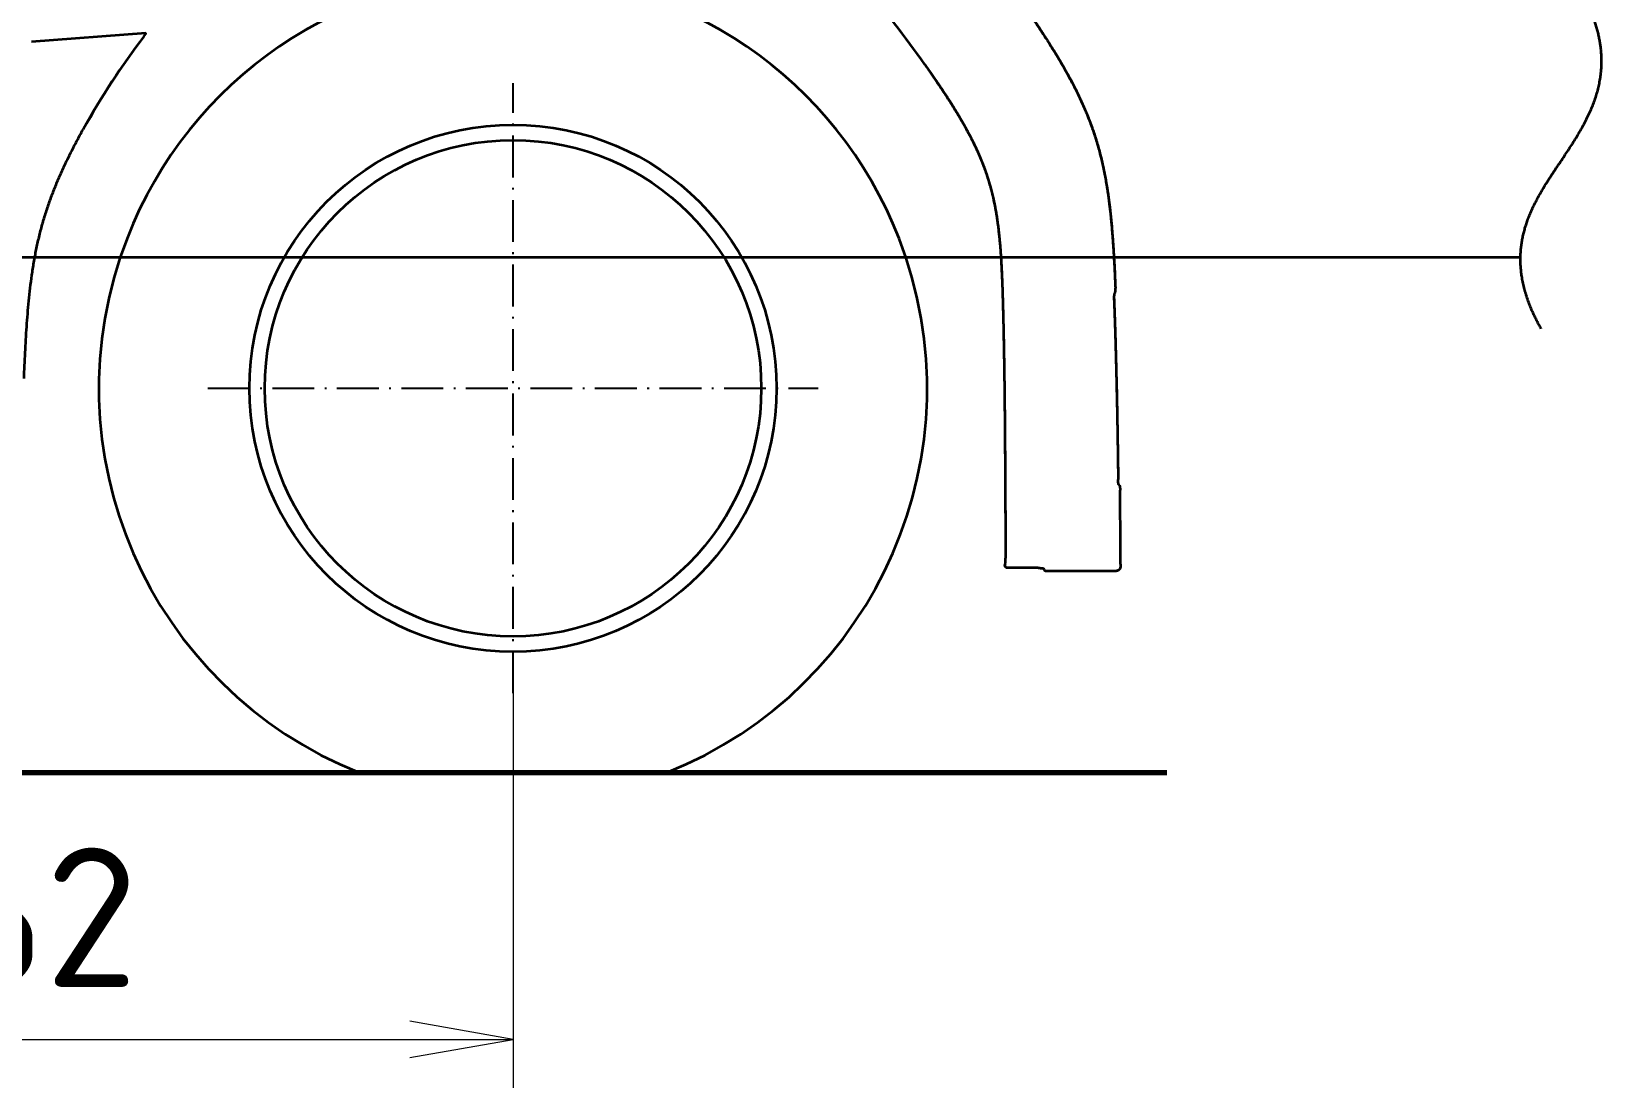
# Model space of a CAD drawing. Header units: millimetres. Extents: x 120 to 10915, y 515 to 8014.
# Drawn here: x 8479.4 to 8929.7, y 6724.5 to 7024.9 of the extents above; entities that cross this region are included whole.
import ezdxf
from ezdxf.enums import TextEntityAlignment as Align

# ---------------------------------------------------------------- set-up
doc = ezdxf.new("R2010")
doc.units = ezdxf.units.MM
doc.linetypes.add('DASHDOT', pattern=[18.5, 12, -3, 0.5, -3])
doc.layers.get('0').update_dxf_attribs({"lineweight": 13})
doc.layers.add('201_Dimensions', color=7, linetype='Continuous', lineweight=13)
doc.styles.get("Standard").update_dxf_attribs({"font": 'isocp.shx'})

# ---------------------------------------------------------------- blocks, each defined once
blk = doc.blocks.new('BLOCK14')
at = {"layer": '201_Dimensions', "color": 2, "lineweight": 18}
for p, q in [((8292.5, 3172.5), (8292.5, 2833.721191)), ((8617.5, 2935), (8617.5, 2833.721191)), ((8292.5, 2835.721191), (8617.5, 2835.721191))]:
    blk.add_line(p, q, dxfattribs=at)
for points in [[(8322.043945, 2840.930664), (8292.5, 2835.721191), (8322.043945, 2830.511719)], [(8587.956055, 2830.511719), (8617.5, 2835.721191), (8587.956055, 2840.930664)]]:
    blk.add_lwpolyline(points, dxfattribs=at)
at = {"layer": '201_Dimensions', "color": 2, "lineweight": 18, "width": 0.780405}
blk.add_text('L062', height=40, dxfattribs=at).set_placement((8400, 2850.721191), (8510, 2850.721191), align=Align.FIT)
blk = doc.blocks.new('BLOCK15')
at = {"layer": '201_Dimensions', "color": 2, "lineweight": 18}
blk.add_line((8617.5, 2935), (8617.5, 2760.569092), dxfattribs=at)
blk = doc.blocks.new('2903066')
at = {"layer": '201_Dimensions', "color": 3, "lineweight": 35}
for p, q in [((8479.39, 3122.01), (8512.23, 3124.46)), ((8511.64, 3123.42), (8511.71, 3123.51)), ((8511.64, 3123.42), (8511.71, 3123.51)), ((8735.58, 3115.39), (8735.58, 3115.39)), ((8735.58, 3115.39), (8735.58, 3115.39)), ((8906.4, 3060), (8359.76, 3060)), ((8790.08, 3049.78), (8789.91, 3049.65)), ((8790.23, 3051.25), (8790.23, 3051.25)), ((8757.97, 3046.15), (8757.97, 3046.15)), ((8757.97, 3046.15), (8757.97, 3046.15)), ((8789.83, 3048.13), (8789.87, 3047.26)), ((8789.83, 3048.13), (8789.83, 3048.13)), ((8789.84, 3048.13), (8789.87, 3047.26)), ((8758.63, 2994.89), (8758.63, 2994.89)), ((8758.63, 2994.89), (8758.63, 2994.89)), ((8758.63, 2994.89), (8758.63, 2994.89)), ((8791.02, 2996.38), (8791.02, 2996.38)), ((8791.18, 2994.85), (8791.35, 2994.73)), ((8791.58, 2993.26), (8791.57, 2993.26)), ((8758.7, 2972.26), (8758.71, 2972.28)), ((8758.74, 2973.75), (8758.74, 2973.75)), ((8791.72, 2972.06), (8791.72, 2972.06)), ((8758.56, 2971.62), (8758.56, 2971.62)), ((8768.13, 2970.96), (8759.61, 2970.96)), ((8768.13, 2970.96), (8759.61, 2970.96)), ((8789.72, 2970.04), (8770.72, 2970.04)), ((8770.72, 2970.03), (8770.72, 2970.04)), ((8789.72, 2970.03), (8770.72, 2970.03))]:
    blk.add_line(p, q, dxfattribs=at)
at = {"layer": '201_Dimensions', "color": 2, "linetype": 'DASHDOT', "lineweight": 25}
for p, q in [((8617.5, 2935), (8617.5, 3110)), ((8530, 3022.5), (8705, 3022.5))]:
    blk.add_line(p, q, dxfattribs=at)
at = {"layer": '201_Dimensions', "color": 150, "lineweight": 70}
blk.add_line((8430, 2912.25), (8805, 2912.25), dxfattribs=at)
at = {"layer": '201_Dimensions', "color": 3, "lineweight": 35}
for radius in [75.59, 71.19]:
    blk.add_circle((8617.5, 3022.5), radius, dxfattribs=at)
for centre, radius, start, end in [((8617.5, 3022.5), 118.75, 21.2295, 158.7705), ((8428.07, 2898.01), 376.58, 35.2572, 39.6984), ((8617.5, 3022.5), 118.75, 158.7705, 248.19), ((8617.5, 3022.5), 118.75, 291.81, 21.2295), ((5863.47, 2962.07), 2928.27, 0.1954, 0.61016), ((5863.31, 2962.08), 2928.43, 0.19521, 0.60999), ((8759.04, 2971.71), 0.487, 162.1809, 189.7233), ((8759.04, 2971.7), 0.49, 162.1759, 189.7253), ((8694.17, 2992.54), 67.64, 342.1963, 342.5549), ((8811.47, 2994.53), 48.1, 209.5882, 210.4138)]:
    blk.add_arc(centre, radius, start, end, dxfattribs=at)
for centre, major_axis, ratio, start_param, end_param in [((20515.8, -7359.12), (11995.12, -10493.61), 0.115353, 3.14936, 3.16653), ((18125.61, -5276.12), (9604.86, -8410.68), 0.128877, 3.150332, 3.169517), ((8768.13, 2971.09), (0, -0.125), 0.001622, 0.000007, 0.15876)]:
    blk.add_ellipse(centre, major_axis=major_axis, ratio=ratio, start_param=start_param, end_param=end_param, dxfattribs=at)
at = {"layer": '201_Dimensions', "color": 2, "lineweight": 35}
blk.add_open_spline([(8912.33, 3039.58), (8908.44, 3046.47), (8906.15, 3053.03), (8905.48, 3059.26), (8907.35, 3071.22), (8913.97, 3082.2), (8918.05, 3087.61), (8927.3, 3100.86), (8931.56, 3115.11), (8930.65, 3124.17), (8926.32, 3133.93), (8918.58, 3144.37)], degree=5, knots=[0, 0, 0, 0, 0, 0, 31.478481, 31.478481, 31.478481, 63.793568, 63.793568, 63.793568, 109.881591, 109.881591, 109.881591, 109.881591, 109.881591, 109.881591], dxfattribs=at)
at = {"layer": '201_Dimensions', "color": 3, "lineweight": 35}
for points, degree, knots in [([(8762.65, 3134.19), (8764.93, 3130.98), (8767.17, 3127.73), (8769.36, 3124.45), (8772.59, 3119.41), (8775.61, 3114.24), (8776.61, 3112.46), (8778.23, 3109.44), (8779.74, 3106.38), (8780.32, 3105.13), (8781.53, 3102.46), (8782.63, 3099.73), (8783.19, 3098.27), (8784.33, 3095.05), (8785.31, 3091.78), (8785.79, 3090), (8786.59, 3086.75), (8787.25, 3083.48), (8787.51, 3082), (8788.15, 3078.16), (8788.64, 3074.29), (8788.9, 3071.9), (8789.35, 3067.04), (8789.69, 3062.16), (8789.83, 3059.68), (8790, 3056.51), (8790.14, 3053.33), (8790.17, 3052.64), (8790.2, 3051.95), (8790.23, 3051.25)], 5, [0, 0, 0, 0, 0, 0, 111.400981, 111.400981, 111.400981, 169.251758, 169.251758, 169.251758, 208.053018, 208.053018, 208.053018, 252.273402, 252.273402, 252.273402, 304.513048, 304.513048, 304.513048, 346.76013, 346.76013, 346.76013, 414.683543, 414.683543, 414.683543, 484.937513, 484.937513, 484.937513, 504.57206, 504.57206, 504.57206, 504.57206, 504.57206, 504.57206]), ([(8762.65, 3134.19), (8763.37, 3133.18), (8764.79, 3131.15), (8766.9, 3128.09), (8768.96, 3124.99), (8770.98, 3121.87), (8772.95, 3118.72), (8774.86, 3115.53), (8776.7, 3112.29), (8778.44, 3109.01), (8780.08, 3105.67), (8781.6, 3102.28), (8782.99, 3098.82), (8784.23, 3095.32), (8785.31, 3091.76), (8786.25, 3088.16), (8787.05, 3084.52), (8787.71, 3080.87), (8788.27, 3077.19), (8788.72, 3073.5), (8789.1, 3069.8), (8789.41, 3066.09), (8789.67, 3062.39), (8789.89, 3058.68), (8790.07, 3054.96), (8790.18, 3052.49), (8790.23, 3051.25)], 3, [0, 0, 0, 0, 14.866586, 29.738246, 44.613778, 59.488985, 74.360754, 89.231056, 104.10366, 118.978062, 133.853491, 148.728621, 163.604668, 178.483437, 193.359631, 208.233638, 223.10971, 237.985139, 252.858698, 267.730071, 282.600658, 297.471383, 312.339793, 327.204992, 342.069173, 356.932567, 356.932567, 356.932567, 356.932567]), ([(8511.71, 3123.51), (8511.72, 3123.53), (8511.74, 3123.55), (8511.77, 3123.6), (8511.8, 3123.64), (8511.83, 3123.68), (8511.86, 3123.72), (8511.89, 3123.76), (8511.92, 3123.8), (8511.95, 3123.84), (8511.98, 3123.88), (8512.01, 3123.92), (8512.03, 3123.96), (8512.06, 3124), (8512.09, 3124.05), (8512.11, 3124.09), (8512.13, 3124.14), (8512.15, 3124.18), (8512.17, 3124.23), (8512.18, 3124.27), (8512.19, 3124.31), (8512.2, 3124.34), (8512.21, 3124.38), (8512.22, 3124.41), (8512.22, 3124.44), (8512.23, 3124.45), (8512.23, 3124.46)], 3, [0, 0, 0, 0, 0.210392, 0.417929, 0.622818, 0.82536, 1.02589, 1.224928, 1.422943, 1.620549, 1.818404, 2.017327, 2.217921, 2.420497, 2.625268, 2.830816, 3.034692, 3.232405, 3.419947, 3.594548, 3.755381, 3.903074, 4.038777, 4.16448, 4.281857, 4.392494, 4.392494, 4.392494, 4.392494]), ([(8735.58, 3115.39), (8735.79, 3115.09), (8736, 3114.79), (8736.21, 3114.49), (8736.53, 3114.04), (8736.84, 3113.59), (8736.95, 3113.44), (8737.57, 3112.55), (8738.2, 3111.64), (8738.71, 3110.89), (8739.91, 3109.13), (8741.09, 3107.35), (8741.75, 3106.33), (8743.69, 3103.33), (8745.55, 3100.28), (8746.74, 3098.24), (8748.97, 3094.18), (8750.94, 3090), (8751.84, 3087.91), (8752.64, 3085.79), (8753.36, 3083.64)], 5, [0, 0, 0, 0, 0, 0, 7.342674, 7.342674, 7.342674, 11.014014, 11.014014, 11.014014, 29.370505, 29.370505, 29.370505, 53.847563, 53.847563, 53.847563, 101.201142, 101.201142, 101.201142, 146.772659, 146.772659, 146.772659, 146.772659, 146.772659, 146.772659]), ([(8735.58, 3115.39), (8735.87, 3114.97), (8736.46, 3114.14), (8737.33, 3112.89), (8738.19, 3111.64), (8739.05, 3110.38), (8739.9, 3109.12), (8740.75, 3107.86), (8741.58, 3106.58), (8742.41, 3105.31), (8743.23, 3104.02), (8744.03, 3102.73), (8744.82, 3101.43), (8745.6, 3100.13), (8746.37, 3098.81), (8747.12, 3097.49), (8747.85, 3096.15), (8748.56, 3094.81), (8749.26, 3093.45), (8749.93, 3092.09), (8750.57, 3090.71), (8751.19, 3089.32), (8751.78, 3087.92), (8752.34, 3086.5), (8752.87, 3085.08), (8753.2, 3084.12), (8753.36, 3083.64)], 3, [0, 0, 0, 0, 6.090743, 12.179848, 18.26753, 24.355176, 30.443148, 36.531585, 42.620141, 48.708269, 54.795521, 60.881849, 66.967734, 73.053382, 79.138794, 85.223961, 91.30887, 97.393494, 103.477808, 109.561815, 115.64555, 121.729085, 127.812534, 133.896025, 139.979641, 146.063339, 146.063339, 146.063339, 146.063339]), ([(8477.29, 3025.29), (8477.34, 3026.53), (8477.44, 3029.01), (8477.61, 3032.73), (8477.81, 3036.44), (8478.05, 3040.16), (8478.32, 3043.86), (8478.65, 3047.57), (8479.05, 3051.26), (8479.44, 3054.32), (8479.81, 3056.77), (8480.11, 3058.6), (8480.43, 3060.43), (8480.79, 3062.24), (8481.17, 3064.06), (8481.58, 3065.86), (8482.03, 3067.66), (8482.67, 3070.05), (8483.56, 3073.01), (8484.76, 3076.52), (8486.09, 3079.99), (8487.53, 3083.41), (8489.08, 3086.8), (8490.72, 3090.15), (8492.44, 3093.45), (8493.62, 3095.64), (8494.22, 3096.72)], 3, [0, 0, 0, 0, 14.87323, 29.755054, 44.644196, 59.532498, 74.409712, 89.269197, 104.113214, 118.953302, 126.373275, 133.791744, 141.207912, 148.621453, 156.033601, 163.446003, 170.857841, 178.269298, 193.094262, 207.926465, 222.775671, 237.653242, 252.557105, 267.469016, 282.36975, 297.253557, 297.253557, 297.253557, 297.253557]), ([(8753.36, 3083.64), (8754.08, 3081.48), (8754.7, 3079.29), (8755.23, 3077.07), (8755.98, 3073.35), (8756.52, 3069.6), (8756.7, 3068.1), (8756.87, 3066.59), (8757.01, 3065.08)], 5, [0, 0, 0, 0, 0, 0, 45.728199, 45.728199, 45.728199, 76.203023, 76.203023, 76.203023, 76.203023, 76.203023, 76.203023]), ([(8753.36, 3083.64), (8753.44, 3083.39), (8753.6, 3082.89), (8753.84, 3082.14), (8754.07, 3081.38), (8754.28, 3080.62), (8754.49, 3079.86), (8754.69, 3079.09), (8754.89, 3078.33), (8755.07, 3077.56), (8755.24, 3076.79), (8755.41, 3076.02), (8755.57, 3075.24), (8755.72, 3074.47), (8755.86, 3073.69), (8756, 3072.91), (8756.13, 3072.13), (8756.25, 3071.35), (8756.36, 3070.57), (8756.47, 3069.79), (8756.57, 3069), (8756.67, 3068.22), (8756.76, 3067.44), (8756.85, 3066.65), (8756.93, 3065.86), (8756.98, 3065.34), (8757.01, 3065.08)], 3, [0, 0, 0, 0, 3.159031, 6.318134, 9.477283, 12.636463, 15.795673, 18.954915, 22.1142, 25.273538, 28.432942, 31.592424, 34.751993, 37.911655, 41.071413, 44.231266, 47.391209, 50.55124, 53.711352, 56.871542, 60.031806, 63.192136, 66.352525, 69.512966, 72.673452, 75.83398, 75.83398, 75.83398, 75.83398]), ([(8757.01, 3065.08), (8757.19, 3063.19), (8757.33, 3061.3), (8757.46, 3059.41), (8757.65, 3055.81), (8757.79, 3052.21), (8757.85, 3050.51), (8757.9, 3048.64), (8757.96, 3046.78), (8757.96, 3046.47), (8757.97, 3046.31), (8757.97, 3046.15)], 5, [0, 0, 0, 0, 0, 0, 38.097312, 38.097312, 38.097312, 72.387862, 72.387862, 72.387862, 75.607567, 75.607567, 75.607567, 75.607567, 75.607567, 75.607567]), ([(8757.01, 3065.08), (8757.03, 3064.82), (8757.08, 3064.29), (8757.15, 3063.51), (8757.21, 3062.72), (8757.27, 3061.93), (8757.33, 3061.14), (8757.38, 3060.35), (8757.43, 3059.57), (8757.48, 3058.78), (8757.52, 3057.99), (8757.57, 3057.2), (8757.6, 3056.41), (8757.64, 3055.62), (8757.68, 3054.83), (8757.71, 3054.05), (8757.74, 3053.26), (8757.77, 3052.47), (8757.8, 3051.68), (8757.83, 3050.89), (8757.85, 3050.1), (8757.88, 3049.31), (8757.9, 3048.52), (8757.93, 3047.73), (8757.95, 3046.94), (8757.96, 3046.41), (8757.97, 3046.15)], 3, [0, 0, 0, 0, 3.158523, 6.317109, 9.475832, 12.634721, 15.793774, 18.952964, 22.112249, 25.27158, 28.430907, 31.590187, 34.749394, 37.908522, 41.067597, 44.226679, 47.385807, 50.544976, 53.704173, 56.863383, 60.022589, 63.181783, 66.340966, 69.500153, 72.659379, 75.819409, 75.819409, 75.819409, 75.819409]), ([(8789.91, 3049.65), (8789.91, 3049.65), (8789.91, 3049.65), (8789.91, 3049.64), (8789.91, 3049.63), (8789.9, 3049.62), (8789.9, 3049.61), (8789.89, 3049.59), (8789.89, 3049.57), (8789.89, 3049.55), (8789.88, 3049.53), (8789.88, 3049.51), (8789.87, 3049.48), (8789.87, 3049.46), (8789.87, 3049.43), (8789.86, 3049.4), (8789.86, 3049.37), (8789.86, 3049.34), (8789.85, 3049.3), (8789.85, 3049.27), (8789.85, 3049.23), (8789.84, 3049.2), (8789.84, 3049.16), (8789.84, 3049.12), (8789.84, 3049.08), (8789.83, 3049.04), (8789.83, 3049), (8789.83, 3048.95), (8789.83, 3048.91), (8789.83, 3048.86), (8789.83, 3048.82), (8789.83, 3048.77), (8789.83, 3048.73), (8789.83, 3048.68), (8789.83, 3048.63), (8789.83, 3048.58), (8789.83, 3048.53), (8789.83, 3048.48), (8789.83, 3048.43), (8789.83, 3048.38), (8789.83, 3048.33), (8789.83, 3048.28), (8789.83, 3048.23), (8789.83, 3048.18), (8789.83, 3048.15), (8789.84, 3048.13)], 3, [0.025064, 0.025064, 0.025064, 0.025064, 0.031021, 0.063909, 0.106627, 0.158203, 0.21772, 0.284896, 0.359305, 0.440613, 0.528544, 0.622853, 0.723328, 0.82976, 0.941946, 1.059744, 1.182987, 1.31151, 1.445152, 1.583751, 1.727143, 1.875162, 2.027645, 2.184419, 2.345318, 2.510164, 2.678778, 2.850994, 3.026589, 3.205404, 3.387239, 3.571916, 3.759225, 3.948991, 4.140997, 4.335065, 4.530974, 4.728544, 4.927551, 5.12781, 5.3291, 5.531229, 5.73398, 5.937153, 6.140543, 6.140543, 6.140543, 6.140543]), ([(8790.08, 3049.78), (8790.09, 3049.78), (8790.09, 3049.78), (8790.11, 3049.79), (8790.12, 3049.81), (8790.13, 3049.83), (8790.14, 3049.84), (8790.15, 3049.87), (8790.16, 3049.89), (8790.17, 3049.9), (8790.17, 3049.92), (8790.17, 3049.94), (8790.18, 3049.95), (8790.18, 3049.97), (8790.19, 3049.99), (8790.19, 3050.01), (8790.19, 3050.02), (8790.2, 3050.04), (8790.2, 3050.06), (8790.2, 3050.09), (8790.21, 3050.11), (8790.21, 3050.13), (8790.21, 3050.15), (8790.22, 3050.18), (8790.22, 3050.2), (8790.22, 3050.23), (8790.22, 3050.25), (8790.22, 3050.28), (8790.23, 3050.31), (8790.23, 3050.34), (8790.23, 3050.36), (8790.23, 3050.39), (8790.23, 3050.42), (8790.23, 3050.45), (8790.24, 3050.48), (8790.24, 3050.51), (8790.24, 3050.55), (8790.24, 3050.58), (8790.24, 3050.61), (8790.24, 3050.64), (8790.24, 3050.68), (8790.24, 3050.71), (8790.24, 3050.75), (8790.24, 3050.78), (8790.24, 3050.82), (8790.24, 3050.85), (8790.24, 3050.89), (8790.24, 3050.92), (8790.24, 3050.96), (8790.24, 3050.99), (8790.24, 3051.03), (8790.24, 3051.07), (8790.24, 3051.1), (8790.24, 3051.14), (8790.24, 3051.18), (8790.23, 3051.21), (8790.23, 3051.24), (8790.23, 3051.25)], 3, [0, 0, 0, 0, 0.052724, 0.102167, 0.192452, 0.274138, 0.350414, 0.454407, 0.557676, 0.620201, 0.684128, 0.749819, 0.81755, 0.887525, 0.959904, 1.034806, 1.112319, 1.192446, 1.275284, 1.360854, 1.449166, 1.540217, 1.633996, 1.730482, 1.829651, 1.931445, 2.035844, 2.142797, 2.252252, 2.364153, 2.478439, 2.595012, 2.713917, 2.834934, 2.958126, 3.083304, 3.210494, 3.339521, 3.47039, 3.602942, 3.737159, 3.872889, 4.010104, 4.148663, 4.28852, 4.429542, 4.57167, 4.714779, 4.858799, 5.003611, 5.149136, 5.295259, 5.441896, 5.588935, 5.736284, 5.883837, 6.031495, 6.031495, 6.031495, 6.031495]), ([(8757.97, 3046.15), (8758, 3045.12), (8758.03, 3044.1), (8758.05, 3043.07), (8758.1, 3041.02), (8758.14, 3038.97), (8758.17, 3037.94), (8758.2, 3036.41), (8758.22, 3034.87), (8758.23, 3034.35), (8758.29, 3031.28), (8758.34, 3028.2), (8758.37, 3025.64), (8758.42, 3022.05), (8758.46, 3018.46), (8758.47, 3017.43), (8758.5, 3014.36), (8758.52, 3011.28), (8758.54, 3009.22), (8758.56, 3006.64), (8758.58, 3004.05), (8758.58, 3003.63), (8758.59, 3002.58), (8758.59, 3001.53), (8758.6, 3001.01), (8758.61, 2999.67), (8758.61, 2998.33), (8758.62, 2997.5), (8758.62, 2996.61), (8758.63, 2995.72), (8758.63, 2995.66), (8758.63, 2995.46), (8758.63, 2995.27), (8758.63, 2995.15), (8758.63, 2995.02), (8758.63, 2994.89)], 5, [0, 0, 0, 0, 0, 0, 20.616927, 20.616927, 20.616927, 41.227805, 41.227805, 41.227805, 51.540375, 51.540375, 51.540375, 103.06556, 103.06556, 103.06556, 123.699316, 123.699316, 123.699316, 164.957205, 164.957205, 164.957205, 175.741953, 175.741953, 175.741953, 186.055866, 186.055866, 186.055866, 202.705872, 202.705872, 202.705872, 203.986642, 203.986642, 203.986642, 206.548181, 206.548181, 206.548181, 206.548181, 206.548181, 206.548181]), ([(8757.97, 3046.15), (8757.99, 3045.44), (8758.03, 3044.01), (8758.08, 3041.88), (8758.13, 3039.74), (8758.17, 3037.6), (8758.21, 3035.47), (8758.25, 3033.33), (8758.29, 3031.19), (8758.32, 3029.06), (8758.35, 3026.92), (8758.38, 3024.79), (8758.41, 3022.65), (8758.43, 3020.51), (8758.45, 3018.38), (8758.48, 3016.24), (8758.5, 3014.1), (8758.51, 3011.96), (8758.53, 3009.82), (8758.55, 3007.69), (8758.56, 3005.55), (8758.58, 3003.41), (8758.59, 3001.28), (8758.61, 2999.15), (8758.62, 2997.02), (8758.63, 2995.6), (8758.63, 2994.89)], 3, [0, 0, 0, 0, 8.545594, 17.088336, 25.636383, 34.18669, 42.73746, 51.2886, 59.8388, 68.384119, 76.92461, 85.463727, 94.005809, 102.553561, 111.105582, 119.658126, 128.210698, 136.763259, 145.315764, 153.868163, 162.420389, 170.970092, 179.494875, 188.001695, 196.525506, 205.047021, 205.047021, 205.047021, 205.047021]), ([(8789.87, 3047.26), (8789.96, 3044.71), (8790.05, 3042.17), (8790.13, 3039.63), (8790.22, 3036.58), (8790.31, 3033.53), (8790.32, 3033.02), (8790.44, 3028.44), (8790.55, 3023.86), (8790.64, 3019.79), (8790.74, 3014.7), (8790.83, 3009.61), (8790.85, 3008.59), (8790.9, 3005.54), (8790.94, 3002.48), (8790.97, 3000.45), (8790.99, 2998.41), (8791.02, 2996.38)], 5, [0, 0, 0, 0, 0, 0, 72.015766, 72.015766, 72.015766, 86.414285, 86.414285, 86.414285, 201.639921, 201.639921, 201.639921, 230.463826, 230.463826, 230.463826, 288.072789, 288.072789, 288.072789, 288.072789, 288.072789, 288.072789]), ([(8789.87, 3047.26), (8789.89, 3046.55), (8789.95, 3045.14), (8790.02, 3043.02), (8790.09, 3040.9), (8790.16, 3038.78), (8790.22, 3036.67), (8790.28, 3034.55), (8790.34, 3032.42), (8790.39, 3030.3), (8790.45, 3028.18), (8790.5, 3026.06), (8790.55, 3023.94), (8790.6, 3021.82), (8790.64, 3019.71), (8790.68, 3017.59), (8790.73, 3015.47), (8790.77, 3013.35), (8790.8, 3011.22), (8790.84, 3009.1), (8790.87, 3006.98), (8790.91, 3004.86), (8790.94, 3002.74), (8790.97, 3000.62), (8790.99, 2998.5), (8791.01, 2997.08), (8791.02, 2996.38)], 3, [0, 0, 0, 0, 8.490903, 16.972942, 25.446028, 33.915903, 42.390026, 50.873478, 59.364883, 67.856307, 76.343334, 84.824814, 93.301549, 101.775635, 110.249803, 118.726761, 127.208539, 135.695825, 144.187311, 152.679544, 161.169908, 169.657352, 178.141778, 186.623801, 195.104514, 203.585226, 203.585226, 203.585226, 203.585226]), ([(8758.63, 2994.89), (8758.64, 2993.62), (8758.65, 2992.35), (8758.65, 2991.08), (8758.67, 2988.31), (8758.68, 2985.54), (8758.68, 2985.21), (8758.7, 2982.82), (8758.71, 2980.43), (8758.71, 2979.74), (8758.72, 2978.01), (8758.73, 2976.28), (8758.73, 2975.44), (8758.74, 2974.59), (8758.74, 2973.75)], 5, [0, 0, 0, 0, 0, 0, 25.511028, 25.511028, 25.511028, 55.731293, 55.731293, 55.731293, 73.542201, 73.542201, 73.542201, 90.517879, 90.517879, 90.517879, 90.517879, 90.517879, 90.517879]), ([(8758.63, 2994.89), (8758.63, 2994.6), (8758.64, 2994.01), (8758.64, 2993.13), (8758.64, 2992.25), (8758.65, 2991.36), (8758.65, 2990.48), (8758.66, 2989.6), (8758.66, 2988.72), (8758.67, 2987.84), (8758.67, 2986.96), (8758.68, 2986.08), (8758.68, 2985.2), (8758.69, 2984.31), (8758.69, 2983.43), (8758.69, 2982.55), (8758.7, 2981.67), (8758.7, 2980.79), (8758.71, 2979.91), (8758.71, 2979.03), (8758.72, 2978.15), (8758.72, 2977.27), (8758.73, 2976.39), (8758.73, 2975.51), (8758.73, 2974.63), (8758.74, 2974.04), (8758.74, 2973.75)], 3, [0, 0, 0, 0, 3.525828, 7.051489, 10.577063, 14.102567, 17.627969, 21.153219, 24.678258, 28.203047, 31.727585, 35.251969, 38.776654, 42.301919, 45.827664, 49.353535, 52.879056, 56.403762, 59.927109, 63.449275, 66.970604, 70.491453, 74.011819, 77.531664, 81.050956, 84.569682, 84.569682, 84.569682, 84.569682]), ([(8791.18, 2994.85), (8791.18, 2994.85), (8791.17, 2994.86), (8791.17, 2994.86), (8791.17, 2994.87), (8791.16, 2994.88), (8791.16, 2994.9), (8791.15, 2994.91), (8791.15, 2994.93), (8791.14, 2994.95), (8791.14, 2994.97), (8791.13, 2995), (8791.13, 2995.02), (8791.12, 2995.05), (8791.12, 2995.08), (8791.11, 2995.11), (8791.1, 2995.14), (8791.1, 2995.17), (8791.1, 2995.2), (8791.09, 2995.24), (8791.09, 2995.27), (8791.08, 2995.31), (8791.08, 2995.35), (8791.07, 2995.39), (8791.07, 2995.43), (8791.06, 2995.47), (8791.06, 2995.51), (8791.06, 2995.55), (8791.05, 2995.6), (8791.05, 2995.64), (8791.05, 2995.69), (8791.04, 2995.73), (8791.04, 2995.78), (8791.04, 2995.83), (8791.03, 2995.87), (8791.03, 2995.92), (8791.03, 2995.97), (8791.03, 2996.02), (8791.03, 2996.07), (8791.02, 2996.12), (8791.02, 2996.17), (8791.02, 2996.22), (8791.02, 2996.27), (8791.02, 2996.32), (8791.02, 2996.36), (8791.02, 2996.38)], 3, [0.020416, 0.020416, 0.020416, 0.020416, 0.034793, 0.068677, 0.111979, 0.163888, 0.224463, 0.29259, 0.367919, 0.45012, 0.538919, 0.634073, 0.73537, 0.842607, 0.955573, 1.074132, 1.198117, 1.327363, 1.461711, 1.600998, 1.745063, 1.89374, 2.046866, 2.204271, 2.365787, 2.531242, 2.700461, 2.87328, 3.049487, 3.228913, 3.411377, 3.596691, 3.784657, 3.975095, 4.167795, 4.362577, 4.559223, 4.757551, 4.957339, 5.158402, 5.360516, 5.563489, 5.7671, 5.971149, 6.175421, 6.175421, 6.175421, 6.175421]), ([(8791.35, 2994.73), (8791.36, 2994.72), (8791.36, 2994.72), (8791.38, 2994.71), (8791.39, 2994.69), (8791.4, 2994.68), (8791.41, 2994.66), (8791.42, 2994.65), (8791.43, 2994.63), (8791.43, 2994.61), (8791.44, 2994.6), (8791.45, 2994.58), (8791.45, 2994.56), (8791.46, 2994.54), (8791.46, 2994.52), (8791.47, 2994.5), (8791.47, 2994.48), (8791.48, 2994.45), (8791.48, 2994.43), (8791.49, 2994.4), (8791.49, 2994.38), (8791.5, 2994.35), (8791.5, 2994.32), (8791.51, 2994.29), (8791.51, 2994.26), (8791.52, 2994.23), (8791.52, 2994.2), (8791.52, 2994.17), (8791.53, 2994.13), (8791.53, 2994.1), (8791.54, 2994.06), (8791.54, 2994.03), (8791.54, 2993.99), (8791.54, 2993.95), (8791.55, 2993.92), (8791.55, 2993.88), (8791.55, 2993.84), (8791.56, 2993.8), (8791.56, 2993.76), (8791.56, 2993.72), (8791.56, 2993.68), (8791.56, 2993.64), (8791.57, 2993.6), (8791.57, 2993.55), (8791.57, 2993.51), (8791.57, 2993.47), (8791.57, 2993.43), (8791.57, 2993.38), (8791.57, 2993.34), (8791.58, 2993.3), (8791.58, 2993.27), (8791.58, 2993.26)], 3, [0, 0, 0, 0, 0.051957, 0.100699, 0.189958, 0.271218, 0.347647, 0.418947, 0.489696, 0.56109, 0.633999, 0.709827, 0.788324, 0.869839, 0.954626, 1.042856, 1.134658, 1.230109, 1.329261, 1.432078, 1.538609, 1.648828, 1.7627, 1.880175, 2.001193, 2.125684, 2.253572, 2.384753, 2.519151, 2.656662, 2.797182, 2.940599, 3.086797, 3.235627, 3.387053, 3.540829, 3.696928, 3.855125, 4.015359, 4.177419, 4.341219, 4.50656, 4.673334, 4.84135, 5.010485, 5.180556, 5.351426, 5.52292, 5.694891, 5.867172, 6.039611, 6.039611, 6.039611, 6.039611]), ([(8758.71, 2972.28), (8758.71, 2972.3), (8758.71, 2972.32), (8758.72, 2972.34), (8758.72, 2972.37), (8758.72, 2972.41), (8758.72, 2972.43), (8758.73, 2972.48), (8758.73, 2972.54), (8758.73, 2972.57), (8758.73, 2972.68), (8758.73, 2972.79), (8758.74, 2972.86), (8758.74, 2973.08), (8758.74, 2973.3), (8758.74, 2973.45), (8758.74, 2973.6), (8758.74, 2973.75)], 5, [0, 0, 0, 0, 0, 0, 0.384614, 0.384614, 0.384614, 0.759781, 0.759781, 0.759781, 1.437249, 1.437249, 1.437249, 2.927877, 2.927877, 2.927877, 5.879317, 5.879317, 5.879317, 5.879317, 5.879317, 5.879317]), ([(8791.72, 2972.06), (8791.72, 2972.03), (8791.72, 2972), (8791.72, 2971.96), (8791.72, 2971.72), (8791.72, 2971.48), (8791.7, 2971.27), (8791.63, 2970.98), (8791.5, 2970.71), (8791.46, 2970.65), (8791.36, 2970.51), (8791.23, 2970.39), (8791.16, 2970.33), (8790.93, 2970.19), (8790.67, 2970.1), (8790.48, 2970.07), (8790.24, 2970.04), (8790, 2970.04), (8789.93, 2970.04), (8789.86, 2970.04), (8789.78, 2970.04), (8789.77, 2970.04), (8789.76, 2970.04), (8789.74, 2970.04), (8789.73, 2970.04), (8789.72, 2970.04), (8789.72, 2970.04)], 5, [0, 0, 0, 0, 0, 0, 0.874003, 0.874003, 0.874003, 6.69216, 6.69216, 6.69216, 8.867113, 8.867113, 8.867113, 11.27959, 11.27959, 11.27959, 16.255353, 16.255353, 16.255353, 18.09428, 18.09428, 18.09428, 18.334794, 18.334794, 18.334794, 18.575309, 18.575309, 18.575309, 18.575309, 18.575309, 18.575309]), ([(8791.72, 2972.06), (8791.72, 2972.04), (8791.72, 2972.01), (8791.72, 2971.96), (8791.72, 2971.92), (8791.72, 2971.87), (8791.72, 2971.82), (8791.72, 2971.77), (8791.72, 2971.73), (8791.72, 2971.68), (8791.72, 2971.63), (8791.72, 2971.58), (8791.71, 2971.53), (8791.71, 2971.48), (8791.7, 2971.43), (8791.7, 2971.39), (8791.69, 2971.34), (8791.69, 2971.29), (8791.68, 2971.24), (8791.67, 2971.19), (8791.66, 2971.14), (8791.65, 2971.09), (8791.63, 2971.04), (8791.62, 2971), (8791.6, 2970.95), (8791.58, 2970.9), (8791.56, 2970.85), (8791.54, 2970.8), (8791.52, 2970.76), (8791.5, 2970.71), (8791.47, 2970.67), (8791.44, 2970.62), (8791.41, 2970.58), (8791.38, 2970.54), (8791.34, 2970.5), (8791.31, 2970.46), (8791.27, 2970.43), (8791.23, 2970.39), (8791.19, 2970.36), (8791.15, 2970.33), (8791.1, 2970.3), (8791.06, 2970.27), (8791.01, 2970.25), (8790.97, 2970.22), (8790.92, 2970.2), (8790.87, 2970.18), (8790.83, 2970.16), (8790.78, 2970.15), (8790.73, 2970.13), (8790.68, 2970.12), (8790.63, 2970.11), (8790.58, 2970.09), (8790.53, 2970.08), (8790.49, 2970.08), (8790.44, 2970.07), (8790.39, 2970.06), (8790.34, 2970.06), (8790.29, 2970.05), (8790.24, 2970.05), (8790.19, 2970.04), (8790.14, 2970.04), (8790.1, 2970.04), (8790.05, 2970.04), (8790, 2970.04), (8789.95, 2970.04), (8789.9, 2970.03), (8789.86, 2970.03), (8789.81, 2970.03), (8789.76, 2970.03), (8789.73, 2970.03), (8789.72, 2970.03)], 3, [0, 0, 0, 0, 0.186055, 0.372739, 0.560038, 0.747943, 0.938789, 1.130239, 1.322289, 1.514936, 1.708181, 1.902028, 2.096484, 2.291563, 2.487284, 2.683672, 2.880753, 3.078546, 3.277066, 3.476326, 3.676341, 3.877128, 4.07871, 4.281116, 4.484365, 4.688463, 4.893406, 5.099184, 5.305773, 5.513133, 5.721205, 5.929912, 6.139162, 6.348844, 6.558826, 6.768975, 6.979145, 7.189186, 7.398964, 7.608348, 7.817217, 8.025474, 8.233039, 8.439862, 8.645902, 8.851124, 9.055498, 9.259005, 9.461642, 9.663432, 9.864408, 10.064599, 10.264023, 10.462698, 10.660638, 10.857858, 11.054378, 11.250221, 11.445411, 11.639966, 11.833895, 12.027209, 12.21991, 12.412, 12.603479, 12.794345, 12.984593, 13.174217, 13.363445, 13.552485, 13.552485, 13.552485, 13.552485]), ([(8759.61, 2970.96), (8759.61, 2970.96), (8759.61, 2970.96), (8759.6, 2970.96), (8759.6, 2970.96), (8759.59, 2970.96), (8759.59, 2970.96), (8759.57, 2970.96), (8759.54, 2970.96), (8759.52, 2970.96), (8759.4, 2970.97), (8759.28, 2970.97), (8759.17, 2970.98), (8759, 2971.02), (8758.86, 2971.11), (8758.81, 2971.14), (8758.72, 2971.23), (8758.65, 2971.33), (8758.62, 2971.38), (8758.59, 2971.46), (8758.57, 2971.55), (8758.57, 2971.57), (8758.56, 2971.6), (8758.56, 2971.62)], 5, [0, 0, 0, 0, 0, 0, 0.087545, 0.087545, 0.087545, 0.17509, 0.17509, 0.17509, 0.700348, 0.700348, 0.700348, 3.597661, 3.597661, 3.597661, 5.157586, 5.157586, 5.157586, 6.719881, 6.719881, 6.719881, 7.442344, 7.442344, 7.442344, 7.442344, 7.442344, 7.442344]), ([(8759.61, 2970.96), (8759.6, 2970.96), (8759.59, 2970.96), (8759.57, 2970.96), (8759.55, 2970.96), (8759.53, 2970.96), (8759.51, 2970.96), (8759.49, 2970.96), (8759.47, 2970.96), (8759.44, 2970.96), (8759.42, 2970.96), (8759.4, 2970.97), (8759.38, 2970.97), (8759.36, 2970.97), (8759.34, 2970.97), (8759.31, 2970.97), (8759.29, 2970.97), (8759.27, 2970.98), (8759.25, 2970.98), (8759.23, 2970.98), (8759.2, 2970.98), (8759.18, 2970.99), (8759.16, 2970.99), (8759.14, 2971), (8759.11, 2971), (8759.09, 2971.01), (8759.07, 2971.01), (8759.05, 2971.02), (8759.02, 2971.03), (8759, 2971.04), (8758.98, 2971.05), (8758.96, 2971.05), (8758.94, 2971.07), (8758.91, 2971.08), (8758.89, 2971.09), (8758.87, 2971.1), (8758.85, 2971.11), (8758.83, 2971.13), (8758.81, 2971.14), (8758.79, 2971.16), (8758.77, 2971.18), (8758.75, 2971.2), (8758.74, 2971.21), (8758.72, 2971.23), (8758.7, 2971.25), (8758.69, 2971.27), (8758.68, 2971.29), (8758.66, 2971.31), (8758.65, 2971.34), (8758.64, 2971.36), (8758.63, 2971.38), (8758.62, 2971.4), (8758.61, 2971.42), (8758.6, 2971.44), (8758.59, 2971.47), (8758.59, 2971.49), (8758.58, 2971.51), (8758.57, 2971.53), (8758.57, 2971.56), (8758.56, 2971.58), (8758.56, 2971.6), (8758.56, 2971.61), (8758.56, 2971.62)], 3, [0, 0, 0, 0, 0.084453, 0.167011, 0.249979, 0.333364, 0.417161, 0.501372, 0.586002, 0.671052, 0.756519, 0.842403, 0.928701, 1.015419, 1.102567, 1.19016, 1.278208, 1.366724, 1.45572, 1.545209, 1.635205, 1.725725, 1.816788, 1.908413, 2.000622, 2.093428, 2.186848, 2.280891, 2.375575, 2.470907, 2.5669, 2.663541, 2.760828, 2.85874, 2.957247, 3.056303, 3.155847, 3.255812, 3.356122, 3.456676, 3.557362, 3.658072, 3.758709, 3.859144, 3.959278, 4.059004, 4.158262, 4.256978, 4.355095, 4.452569, 4.549368, 4.645482, 4.740892, 4.835612, 4.929641, 5.02301, 5.115714, 5.207784, 5.299212, 5.390035, 5.480255, 5.569894, 5.569894, 5.569894, 5.569894]), ([(8768.13, 2970.96), (8768.14, 2970.96), (8768.17, 2970.96), (8768.2, 2970.96), (8768.24, 2970.96), (8768.28, 2970.96), (8768.31, 2970.96), (8768.35, 2970.96), (8768.39, 2970.96), (8768.43, 2970.96), (8768.46, 2970.95), (8768.5, 2970.95), (8768.53, 2970.95), (8768.57, 2970.95), (8768.61, 2970.95), (8768.64, 2970.95), (8768.68, 2970.94), (8768.71, 2970.94), (8768.75, 2970.94), (8768.78, 2970.94), (8768.81, 2970.94), (8768.85, 2970.93), (8768.88, 2970.93), (8768.91, 2970.93), (8768.94, 2970.92), (8768.98, 2970.92), (8769.01, 2970.92), (8769.04, 2970.92), (8769.07, 2970.91), (8769.1, 2970.91), (8769.13, 2970.9), (8769.16, 2970.9), (8769.18, 2970.9), (8769.21, 2970.89), (8769.24, 2970.89), (8769.26, 2970.89), (8769.29, 2970.88), (8769.31, 2970.88), (8769.34, 2970.87), (8769.36, 2970.87), (8769.38, 2970.86), (8769.4, 2970.86), (8769.43, 2970.86), (8769.45, 2970.85), (8769.46, 2970.85), (8769.48, 2970.84), (8769.5, 2970.84), (8769.52, 2970.83), (8769.53, 2970.83), (8769.55, 2970.82), (8769.56, 2970.82), (8769.58, 2970.81), (8769.59, 2970.81), (8769.6, 2970.8), (8769.61, 2970.8), (8769.62, 2970.8), (8769.62, 2970.79), (8769.63, 2970.79), (8769.64, 2970.79), (8769.64, 2970.78), (8769.64, 2970.78), (8769.64, 2970.78), (8769.64, 2970.78)], 3, [0, 0, 0, 0, 0.149315, 0.298545, 0.447606, 0.596421, 0.744903, 0.89298, 1.04056, 1.187578, 1.333935, 1.479571, 1.624385, 1.768322, 1.911276, 2.053197, 2.193975, 2.333569, 2.471858, 2.608813, 2.744304, 2.878315, 3.010703, 3.141467, 3.270452, 3.39767, 3.522953, 3.646332, 3.767622, 3.886878, 4.003888, 4.118738, 4.231192, 4.34137, 4.449046, 4.554218, 4.656811, 4.756758, 4.853993, 4.948448, 5.040053, 5.128729, 5.214481, 5.297147, 5.376686, 5.453018, 5.526063, 5.595736, 5.661945, 5.724605, 5.783664, 5.838912, 5.890226, 5.937451, 5.980408, 6.018889, 6.05265, 6.081447, 6.105108, 6.122843, 6.13422, 6.138705, 6.138705, 6.138705, 6.138705]), ([(8770.72, 2970.03), (8770.71, 2970.03), (8770.7, 2970.03), (8770.69, 2970.03), (8770.67, 2970.03), (8770.66, 2970.03), (8770.64, 2970.03), (8770.63, 2970.04), (8770.61, 2970.04), (8770.6, 2970.04), (8770.58, 2970.04), (8770.57, 2970.04), (8770.56, 2970.04), (8770.54, 2970.04), (8770.53, 2970.04), (8770.51, 2970.04), (8770.5, 2970.04), (8770.48, 2970.04), (8770.47, 2970.04), (8770.46, 2970.04), (8770.44, 2970.04), (8770.43, 2970.04), (8770.41, 2970.05), (8770.4, 2970.05), (8770.39, 2970.05), (8770.38, 2970.05), (8770.36, 2970.05), (8770.35, 2970.05), (8770.34, 2970.05), (8770.33, 2970.05), (8770.31, 2970.06), (8770.3, 2970.06), (8770.29, 2970.06), (8770.28, 2970.06), (8770.27, 2970.06), (8770.26, 2970.06), (8770.24, 2970.07), (8770.23, 2970.07), (8770.22, 2970.07), (8770.21, 2970.07), (8770.2, 2970.07), (8770.19, 2970.07), (8770.18, 2970.08), (8770.17, 2970.08), (8770.16, 2970.08), (8770.15, 2970.08), (8770.15, 2970.09), (8770.14, 2970.09), (8770.13, 2970.09), (8770.12, 2970.09), (8770.11, 2970.1), (8770.1, 2970.1), (8770.09, 2970.1), (8770.09, 2970.1), (8770.08, 2970.11), (8770.07, 2970.11), (8770.06, 2970.12), (8770.05, 2970.12), (8770.04, 2970.13), (8770.04, 2970.13), (8770.03, 2970.14), (8770.02, 2970.14), (8770.01, 2970.15), (8770, 2970.16), (8769.99, 2970.17), (8769.99, 2970.18), (8769.99, 2970.18)], 3, [0, 0, 0, 0, 0.059969, 0.119908, 0.17979, 0.239582, 0.29926, 0.358787, 0.418146, 0.477293, 0.536218, 0.594874, 0.653252, 0.711301, 0.769022, 0.826356, 0.883311, 0.939822, 0.995911, 1.051501, 1.106618, 1.161182, 1.215232, 1.268677, 1.321568, 1.373803, 1.42546, 1.476412, 1.526749, 1.576334, 1.625284, 1.673438, 1.720896, 1.767604, 1.813573, 1.858772, 1.903197, 1.946844, 1.989709, 2.031793, 2.073098, 2.113629, 2.153435, 2.19249, 2.230814, 2.268434, 2.305383, 2.341698, 2.37743, 2.412644, 2.449267, 2.485499, 2.521465, 2.557319, 2.593257, 2.629504, 2.666343, 2.704128, 2.74113, 2.779745, 2.820412, 2.863615, 2.909892, 2.959652, 3.013225, 3.07074, 3.07074, 3.07074, 3.07074])]:
    blk.add_open_spline(points, degree=degree, knots=knots, dxfattribs=at)
at = {"layer": '201_Dimensions', "lineweight": 0}
for name in ['BLOCK15', 'BLOCK14']:
    blk.add_blockref(name, (0, 0), dxfattribs=at)

msp = doc.modelspace()

# ---------------------------------------------------------------- block references
at = {"color": 7, "lineweight": 35}
msp.add_blockref('2903066', (0, 3900), dxfattribs=at)

doc.saveas('drawing.dxf')
